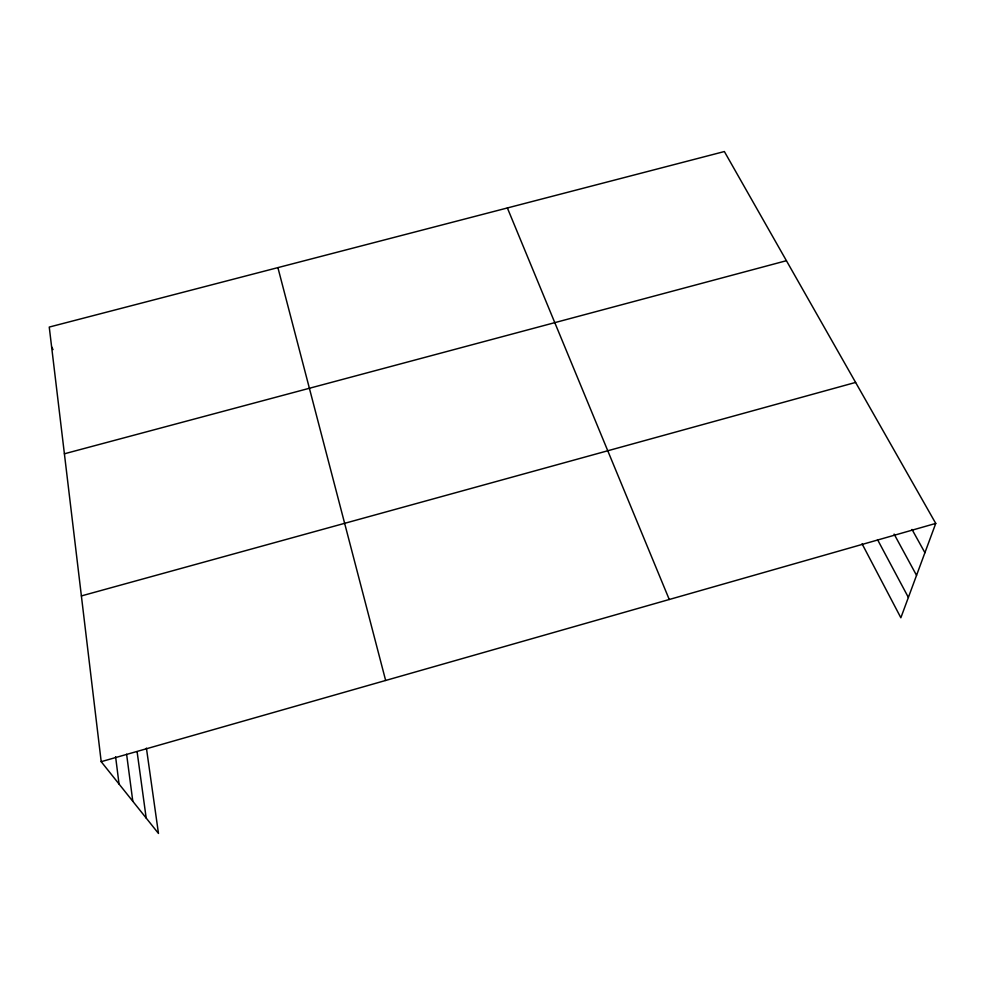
<?xml version="1.0" encoding="UTF-8"?>
<svg xmlns="http://www.w3.org/2000/svg" width="985" height="985" viewBox="0 0 985 985"><rect width="100%" height="100%" fill="white"/><g stroke="black" fill="none" stroke-linecap="round" stroke-linejoin="round"><path stroke-width="1.48" d="M146.42 748.12L158.474 833.458L101.196 761.676L49.25 327.069L724.369 151.542L935.75 523.417L900.856 617.767L862.072 543.818M101.196 761.676L935.75 523.417M81.386 595.925L855.608 382.426M64.394 453.789L786.412 260.705M912.011 529.438L924.915 552.708M894.109 534.092L916.542 575.351M877.537 539.657L908.379 597.439M51.626 346.979L53.018 349.589M507.373 207.958L669.258 599.496M277.905 267.625L385.652 680.475M137.112 751.752L146.186 818.055M126.609 754.251L132.803 801.285M115.602 756.775L119.05 784.048"/></g></svg>
